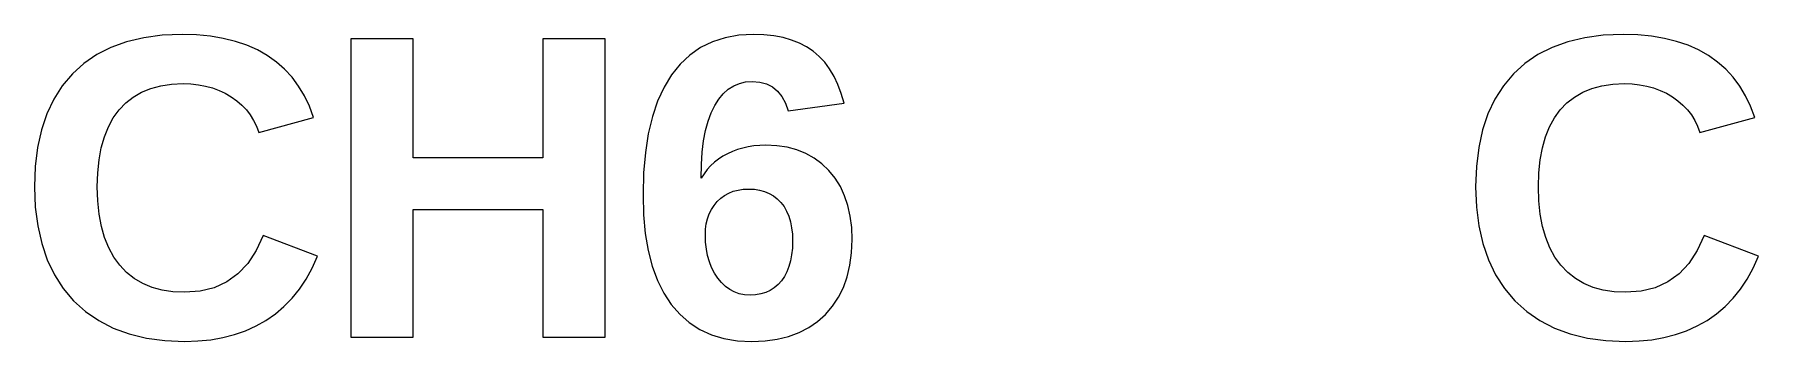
# Model space of a CAD drawing. Header units: metres. Extents: x -84 to 281, y -201 to 77.
# Drawn here: x 233.8 to 255.93, y -133.42 to -129.49 of the extents above; entities that cross this region are included whole.
import ezdxf

# ---------------------------------------------------------------- set-up
doc = ezdxf.new("R2010")
doc.units = ezdxf.units.M

msp = doc.modelspace()

# ---------------------------------------------------------------- linework, layer by layer
for p, q in [((234.783, -129.653), (234.6, -129.746)), ((234.984, -129.581), (234.783, -129.653)), ((235.203, -129.53), (234.984, -129.581)), ((235.44, -129.499), (235.203, -129.53)), ((235.695, -129.489), (235.44, -129.499)), ((235.882, -129.494), (235.695, -129.489)), ((236.059, -129.511), (235.882, -129.494)), ((236.225, -129.538), (236.059, -129.511)), ((236.382, -129.577), (236.225, -129.538)), ((236.528, -129.626), (236.382, -129.577)), ((236.664, -129.687), (236.528, -129.626)), ((236.79, -129.759), (236.664, -129.687)), ((238.663, -129.546), (237.863, -129.546)), ((237.863, -129.546), (237.863, -133.367)), ((238.663, -131.067), (238.663, -129.546)), ((241.129, -129.546), (240.329, -129.546)), ((240.329, -129.546), (240.329, -131.067)), ((241.129, -133.367), (241.129, -129.546)), ((242.353, -129.657), (242.216, -129.752)), ((242.504, -129.584), (242.353, -129.657)), ((242.667, -129.531), (242.504, -129.584)), ((242.843, -129.499), (242.667, -129.531)), ((243.031, -129.489), (242.843, -129.499)), ((243.166, -129.493), (243.031, -129.489)), ((243.292, -129.506), (243.166, -129.493)), ((243.41, -129.528), (243.292, -129.506)), ((243.519, -129.559), (243.41, -129.528)), ((243.621, -129.598), (243.519, -129.559)), ((243.713, -129.646), (243.621, -129.598)), ((243.798, -129.703), (243.713, -129.646)), ((253.283, -129.653), (253.1, -129.746)), ((253.484, -129.581), (253.283, -129.653)), ((253.703, -129.53), (253.484, -129.581)), ((253.94, -129.499), (253.703, -129.53)), ((254.195, -129.489), (253.94, -129.499)), ((254.382, -129.494), (254.195, -129.489)), ((254.559, -129.511), (254.382, -129.494)), ((254.725, -129.538), (254.559, -129.511)), ((254.882, -129.577), (254.725, -129.538)), ((255.028, -129.626), (254.882, -129.577)), ((255.164, -129.687), (255.028, -129.626)), ((255.29, -129.759), (255.164, -129.687)), ((234.434, -129.859), (234.287, -129.993)), ((234.6, -129.746), (234.434, -129.859)), ((236.906, -129.841), (236.79, -129.759)), ((237.012, -129.933), (236.906, -129.841)), ((242.092, -129.868), (241.98, -130.005)), ((242.216, -129.752), (242.092, -129.868)), ((243.875, -129.769), (243.798, -129.703)), ((243.945, -129.845), (243.875, -129.769)), ((244.008, -129.93), (243.945, -129.845)), ((252.934, -129.859), (252.787, -129.993)), ((253.1, -129.746), (252.934, -129.859)), ((255.406, -129.841), (255.29, -129.759)), ((255.512, -129.933), (255.406, -129.841)), ((234.287, -129.993), (234.158, -130.146)), ((235.422, -130.145), (235.561, -130.125)), ((235.561, -130.125), (235.711, -130.118)), ((235.711, -130.118), (235.81, -130.121)), ((235.81, -130.121), (235.906, -130.132)), ((235.906, -130.132), (235.998, -130.149)), ((237.107, -130.036), (237.012, -129.933)), ((237.192, -130.15), (237.107, -130.036)), ((241.98, -130.005), (241.883, -130.163)), ((242.777, -130.147), (242.851, -130.116)), ((242.851, -130.116), (242.93, -130.097)), ((242.93, -130.097), (243.015, -130.091)), ((243.015, -130.091), (243.112, -130.098)), ((243.112, -130.098), (243.199, -130.122)), ((243.199, -130.122), (243.275, -130.16)), ((244.065, -130.025), (244.008, -129.93)), ((244.115, -130.129), (244.065, -130.025)), ((244.158, -130.244), (244.115, -130.129)), ((252.787, -129.993), (252.658, -130.146)), ((253.922, -130.145), (254.061, -130.125)), ((254.061, -130.125), (254.211, -130.118)), ((254.211, -130.118), (254.31, -130.121)), ((254.31, -130.121), (254.406, -130.132)), ((254.406, -130.132), (254.498, -130.149)), ((255.607, -130.036), (255.512, -129.933)), ((255.692, -130.15), (255.607, -130.036)), ((234.049, -130.317), (233.96, -130.506)), ((234.158, -130.146), (234.049, -130.317)), ((234.973, -130.365), (235.069, -130.29)), ((235.069, -130.29), (235.176, -130.228)), ((235.176, -130.228), (235.294, -130.18)), ((235.294, -130.18), (235.422, -130.145)), ((235.998, -130.149), (236.086, -130.173)), ((236.086, -130.173), (236.171, -130.204)), ((236.171, -130.204), (236.251, -130.242)), ((236.251, -130.242), (236.328, -130.287)), ((236.328, -130.287), (236.399, -130.338)), ((236.399, -130.338), (236.463, -130.394)), ((237.266, -130.273), (237.192, -130.15)), ((237.33, -130.408), (237.266, -130.273)), ((241.8, -130.342), (241.733, -130.541)), ((241.883, -130.163), (241.8, -130.342)), ((242.534, -130.397), (242.586, -130.316)), ((242.586, -130.316), (242.644, -130.247)), ((242.644, -130.247), (242.708, -130.191)), ((242.708, -130.191), (242.777, -130.147)), ((243.275, -130.16), (243.341, -130.214)), ((243.341, -130.214), (243.397, -130.283)), ((243.397, -130.283), (243.442, -130.368)), ((244.195, -130.367), (244.158, -130.244)), ((252.549, -130.317), (252.46, -130.506)), ((252.658, -130.146), (252.549, -130.317)), ((253.473, -130.365), (253.569, -130.29)), ((253.569, -130.29), (253.676, -130.228)), ((253.676, -130.228), (253.794, -130.18)), ((253.794, -130.18), (253.922, -130.145)), ((254.498, -130.149), (254.586, -130.173)), ((254.586, -130.173), (254.671, -130.204)), ((254.671, -130.204), (254.751, -130.242)), ((254.751, -130.242), (254.828, -130.287)), ((254.828, -130.287), (254.899, -130.338)), ((254.899, -130.338), (254.963, -130.394)), ((255.766, -130.273), (255.692, -130.15)), ((255.83, -130.408), (255.766, -130.273)), ((233.96, -130.506), (233.89, -130.712)), ((234.75, -130.672), (234.813, -130.557)), ((234.813, -130.557), (234.888, -130.454)), ((234.888, -130.454), (234.973, -130.365)), ((236.463, -130.394), (236.521, -130.454)), ((236.521, -130.454), (236.571, -130.52)), ((236.571, -130.52), (236.614, -130.59)), ((236.679, -130.745), (237.384, -130.552)), ((237.384, -130.552), (237.33, -130.408)), ((241.733, -130.541), (241.68, -130.761)), ((242.448, -130.598), (242.487, -130.491)), ((242.487, -130.491), (242.534, -130.397)), ((243.442, -130.368), (243.476, -130.468)), ((243.476, -130.468), (244.195, -130.367)), ((252.46, -130.506), (252.39, -130.712)), ((253.25, -130.672), (253.313, -130.557)), ((253.313, -130.557), (253.388, -130.454)), ((253.388, -130.454), (253.473, -130.365)), ((254.963, -130.394), (255.021, -130.454)), ((255.021, -130.454), (255.071, -130.52)), ((255.071, -130.52), (255.114, -130.59)), ((255.179, -130.745), (255.884, -130.552)), ((255.884, -130.552), (255.83, -130.408)), ((233.89, -130.712), (233.841, -130.937)), ((234.658, -130.941), (234.698, -130.8)), ((234.698, -130.8), (234.75, -130.672)), ((236.614, -130.59), (236.65, -130.665)), ((236.65, -130.665), (236.679, -130.745)), ((241.68, -130.761), (241.643, -131.002)), ((242.391, -130.851), (242.416, -130.718)), ((242.416, -130.718), (242.448, -130.598)), ((252.39, -130.712), (252.341, -130.937)), ((253.158, -130.941), (253.198, -130.8)), ((253.198, -130.8), (253.25, -130.672)), ((255.114, -130.59), (255.15, -130.665)), ((255.15, -130.665), (255.179, -130.745)), ((233.841, -130.937), (233.811, -131.179)), ((234.63, -131.094), (234.658, -130.941)), ((241.643, -131.002), (241.62, -131.263)), ((242.362, -131.156), (242.373, -130.997)), ((242.373, -130.997), (242.391, -130.851)), ((242.698, -131.016), (242.638, -131.049)), ((242.761, -130.987), (242.698, -131.016)), ((242.826, -130.963), (242.761, -130.987)), ((242.894, -130.943), (242.826, -130.963)), ((242.964, -130.927), (242.894, -130.943)), ((243.037, -130.916), (242.964, -130.927)), ((243.112, -130.909), (243.037, -130.916)), ((243.189, -130.907), (243.112, -130.909)), ((243.331, -130.914), (243.189, -130.907)), ((243.464, -130.934), (243.331, -130.914)), ((243.589, -130.967), (243.464, -130.934)), ((243.705, -131.014), (243.589, -130.967)), ((243.812, -131.073), (243.705, -131.014)), ((252.341, -130.937), (252.311, -131.179)), ((253.13, -131.094), (253.158, -130.941)), ((233.811, -131.179), (233.801, -131.439)), ((234.613, -131.26), (234.63, -131.094)), ((240.329, -131.067), (238.663, -131.067)), ((242.359, -131.328), (242.362, -131.156)), ((242.436, -131.219), (242.396, -131.272)), ((242.481, -131.171), (242.436, -131.219)), ((242.529, -131.126), (242.481, -131.171)), ((242.582, -131.086), (242.529, -131.126)), ((242.638, -131.049), (242.582, -131.086)), ((243.91, -131.146), (243.812, -131.073)), ((244, -131.233), (243.91, -131.146)), ((244.079, -131.331), (244, -131.233)), ((252.311, -131.179), (252.301, -131.439)), ((253.113, -131.26), (253.13, -131.094)), ((233.801, -131.439), (233.811, -131.699)), ((234.607, -131.439), (234.613, -131.26)), ((234.613, -131.621), (234.607, -131.439)), ((241.62, -131.263), (241.613, -131.545)), ((242.396, -131.272), (242.359, -131.328)), ((244.146, -131.438), (244.079, -131.331)), ((244.201, -131.555), (244.146, -131.438)), ((252.301, -131.439), (252.311, -131.699)), ((253.107, -131.439), (253.113, -131.26)), ((253.113, -131.621), (253.107, -131.439)), ((234.63, -131.79), (234.613, -131.621)), ((241.613, -131.545), (241.62, -131.801)), ((242.49, -131.731), (242.525, -131.678)), ((242.525, -131.678), (242.565, -131.63)), ((242.565, -131.63), (242.61, -131.587)), ((242.61, -131.587), (242.66, -131.551)), ((242.66, -131.551), (242.714, -131.521)), ((242.714, -131.521), (242.771, -131.498)), ((242.771, -131.498), (242.833, -131.482)), ((242.833, -131.482), (242.899, -131.472)), ((242.899, -131.472), (242.969, -131.469)), ((242.969, -131.469), (243.042, -131.472)), ((243.042, -131.472), (243.11, -131.483)), ((243.11, -131.483), (243.174, -131.5)), ((243.174, -131.5), (243.233, -131.525)), ((243.233, -131.525), (243.287, -131.557)), ((243.287, -131.557), (243.337, -131.595)), ((243.337, -131.595), (243.383, -131.641)), ((243.383, -131.641), (243.423, -131.693)), ((244.243, -131.681), (244.201, -131.555)), ((244.274, -131.817), (244.243, -131.681)), ((253.13, -131.79), (253.113, -131.621)), ((233.811, -131.699), (233.842, -131.941)), ((234.66, -131.947), (234.63, -131.79)), ((238.663, -131.729), (240.329, -131.729)), ((238.663, -133.367), (238.663, -131.729)), ((240.329, -131.729), (240.329, -133.367)), ((241.62, -131.801), (241.642, -132.039)), ((242.425, -131.914), (242.441, -131.849)), ((242.441, -131.849), (242.463, -131.788)), ((242.463, -131.788), (242.49, -131.731)), ((243.423, -131.693), (243.456, -131.752)), ((243.456, -131.752), (243.484, -131.817)), ((243.484, -131.817), (243.506, -131.888)), ((243.506, -131.888), (243.521, -131.965)), ((244.292, -131.962), (244.274, -131.817)), ((252.311, -131.699), (252.342, -131.941)), ((253.16, -131.947), (253.13, -131.79)), ((233.842, -131.941), (233.894, -132.167)), ((234.701, -132.09), (234.66, -131.947)), ((234.754, -132.221), (234.701, -132.09)), ((236.736, -132.065), (236.646, -132.258)), ((237.433, -132.329), (236.736, -132.065)), ((241.642, -132.039), (241.679, -132.258)), ((242.413, -132.057), (242.416, -131.984)), ((242.416, -132.15), (242.413, -132.057)), ((242.416, -131.984), (242.425, -131.914)), ((243.521, -131.965), (243.53, -132.049)), ((243.53, -132.049), (243.533, -132.139)), ((244.291, -132.286), (244.298, -132.117)), ((244.298, -132.117), (244.292, -131.962)), ((252.342, -131.941), (252.394, -132.167)), ((253.201, -132.09), (253.16, -131.947)), ((253.254, -132.221), (253.201, -132.09)), ((255.236, -132.065), (255.146, -132.258)), ((255.933, -132.329), (255.236, -132.065)), ((233.894, -132.167), (233.965, -132.376)), ((234.819, -132.34), (234.754, -132.221)), ((234.896, -132.445), (234.819, -132.34)), ((236.646, -132.258), (236.539, -132.422)), ((237.365, -132.481), (237.433, -132.329)), ((241.679, -132.258), (241.731, -132.459)), ((242.426, -132.239), (242.416, -132.15)), ((242.442, -132.322), (242.426, -132.239)), ((242.465, -132.401), (242.442, -132.322)), ((243.521, -132.312), (243.507, -132.39)), ((243.53, -132.228), (243.521, -132.312)), ((243.533, -132.139), (243.53, -132.228)), ((244.27, -132.444), (244.291, -132.286)), ((252.394, -132.167), (252.465, -132.376)), ((253.319, -132.34), (253.254, -132.221)), ((253.396, -132.445), (253.319, -132.34)), ((255.146, -132.258), (255.039, -132.422)), ((255.865, -132.481), (255.933, -132.329)), ((233.965, -132.376), (234.058, -132.567)), ((234.058, -132.567), (234.171, -132.742)), ((234.983, -132.537), (234.896, -132.445)), ((235.082, -132.615), (234.983, -132.537)), ((236.413, -132.555), (236.269, -132.659)), ((236.539, -132.422), (236.413, -132.555)), ((237.287, -132.622), (237.365, -132.481)), ((241.731, -132.459), (241.798, -132.641)), ((242.494, -132.475), (242.465, -132.401)), ((242.53, -132.545), (242.494, -132.475)), ((242.572, -132.609), (242.53, -132.545)), ((243.46, -132.529), (243.428, -132.589)), ((243.486, -132.462), (243.46, -132.529)), ((243.507, -132.39), (243.486, -132.462)), ((244.235, -132.592), (244.27, -132.444)), ((252.465, -132.376), (252.558, -132.567)), ((252.558, -132.567), (252.671, -132.742)), ((253.483, -132.537), (253.396, -132.445)), ((253.582, -132.615), (253.483, -132.537)), ((254.913, -132.555), (254.769, -132.659)), ((255.039, -132.422), (254.913, -132.555)), ((255.787, -132.622), (255.865, -132.481)), ((234.171, -132.742), (234.304, -132.9)), ((235.19, -132.679), (235.082, -132.615)), ((235.31, -132.729), (235.19, -132.679)), ((235.439, -132.764), (235.31, -132.729)), ((235.579, -132.785), (235.439, -132.764)), ((235.73, -132.792), (235.579, -132.785)), ((235.928, -132.778), (235.73, -132.792)), ((236.108, -132.733), (235.928, -132.778)), ((236.269, -132.659), (236.108, -132.733)), ((237.107, -132.868), (237.202, -132.751)), ((237.202, -132.751), (237.287, -132.622)), ((241.798, -132.641), (241.879, -132.804)), ((242.619, -132.667), (242.572, -132.609)), ((242.67, -132.716), (242.619, -132.667)), ((242.726, -132.756), (242.67, -132.716)), ((242.785, -132.788), (242.726, -132.756)), ((242.849, -132.81), (242.785, -132.788)), ((243.245, -132.768), (243.188, -132.794)), ((243.298, -132.734), (243.245, -132.768)), ((243.346, -132.693), (243.298, -132.734)), ((243.389, -132.645), (243.346, -132.693)), ((243.428, -132.589), (243.389, -132.645)), ((244.124, -132.855), (244.187, -132.729)), ((244.187, -132.729), (244.235, -132.592)), ((252.671, -132.742), (252.804, -132.9)), ((253.69, -132.679), (253.582, -132.615)), ((253.81, -132.729), (253.69, -132.679)), ((253.939, -132.764), (253.81, -132.729)), ((254.079, -132.785), (253.939, -132.764)), ((254.23, -132.792), (254.079, -132.785)), ((254.428, -132.778), (254.23, -132.792)), ((254.608, -132.733), (254.428, -132.778)), ((254.769, -132.659), (254.608, -132.733)), ((255.607, -132.868), (255.702, -132.751)), ((255.702, -132.751), (255.787, -132.622)), ((234.304, -132.9), (234.457, -133.038)), ((236.893, -133.069), (237.004, -132.974)), ((237.004, -132.974), (237.107, -132.868)), ((241.879, -132.804), (241.975, -132.948)), ((241.975, -132.948), (242.085, -133.074)), ((242.916, -132.823), (242.849, -132.81)), ((242.988, -132.828), (242.916, -132.823)), ((243.059, -132.824), (242.988, -132.828)), ((243.126, -132.813), (243.059, -132.824)), ((243.188, -132.794), (243.126, -132.813)), ((243.956, -133.075), (244.047, -132.97)), ((244.047, -132.97), (244.124, -132.855)), ((252.804, -132.9), (252.957, -133.038)), ((255.393, -133.069), (255.504, -132.974)), ((255.504, -132.974), (255.607, -132.868)), ((234.457, -133.038), (234.626, -133.155)), ((234.626, -133.155), (234.813, -133.251)), ((236.51, -133.284), (236.645, -133.223)), ((236.645, -133.223), (236.773, -133.152)), ((236.773, -133.152), (236.893, -133.069)), ((242.085, -133.074), (242.207, -133.18)), ((242.207, -133.18), (242.343, -133.267)), ((243.74, -133.245), (243.853, -133.167)), ((243.853, -133.167), (243.956, -133.075)), ((252.957, -133.038), (253.126, -133.155)), ((253.126, -133.155), (253.313, -133.251)), ((255.01, -133.284), (255.145, -133.223)), ((255.145, -133.223), (255.273, -133.152)), ((255.273, -133.152), (255.393, -133.069)), ((234.813, -133.251), (235.016, -133.326)), ((235.016, -133.326), (235.237, -133.379)), ((235.237, -133.379), (235.475, -133.411)), ((235.475, -133.411), (235.73, -133.422)), ((235.73, -133.422), (235.9, -133.416)), ((235.9, -133.416), (236.063, -133.4)), ((236.063, -133.4), (236.219, -133.372)), ((236.219, -133.372), (236.368, -133.334)), ((236.368, -133.334), (236.51, -133.284)), ((237.863, -133.367), (238.663, -133.367)), ((240.329, -133.367), (241.129, -133.367)), ((242.343, -133.267), (242.491, -133.335)), ((242.491, -133.335), (242.652, -133.383)), ((242.652, -133.383), (242.826, -133.412)), ((242.826, -133.412), (243.012, -133.422)), ((243.012, -133.422), (243.179, -133.415)), ((243.179, -133.415), (243.335, -133.393)), ((243.335, -133.393), (243.481, -133.358)), ((243.481, -133.358), (243.616, -133.308)), ((243.616, -133.308), (243.74, -133.245)), ((253.313, -133.251), (253.516, -133.326)), ((253.516, -133.326), (253.737, -133.379)), ((253.737, -133.379), (253.975, -133.411)), ((253.975, -133.411), (254.23, -133.422)), ((254.23, -133.422), (254.4, -133.416)), ((254.4, -133.416), (254.563, -133.4)), ((254.563, -133.4), (254.719, -133.372)), ((254.719, -133.372), (254.868, -133.334)), ((254.868, -133.334), (255.01, -133.284))]:
    msp.add_line(p, q)

doc.saveas('drawing.dxf')
